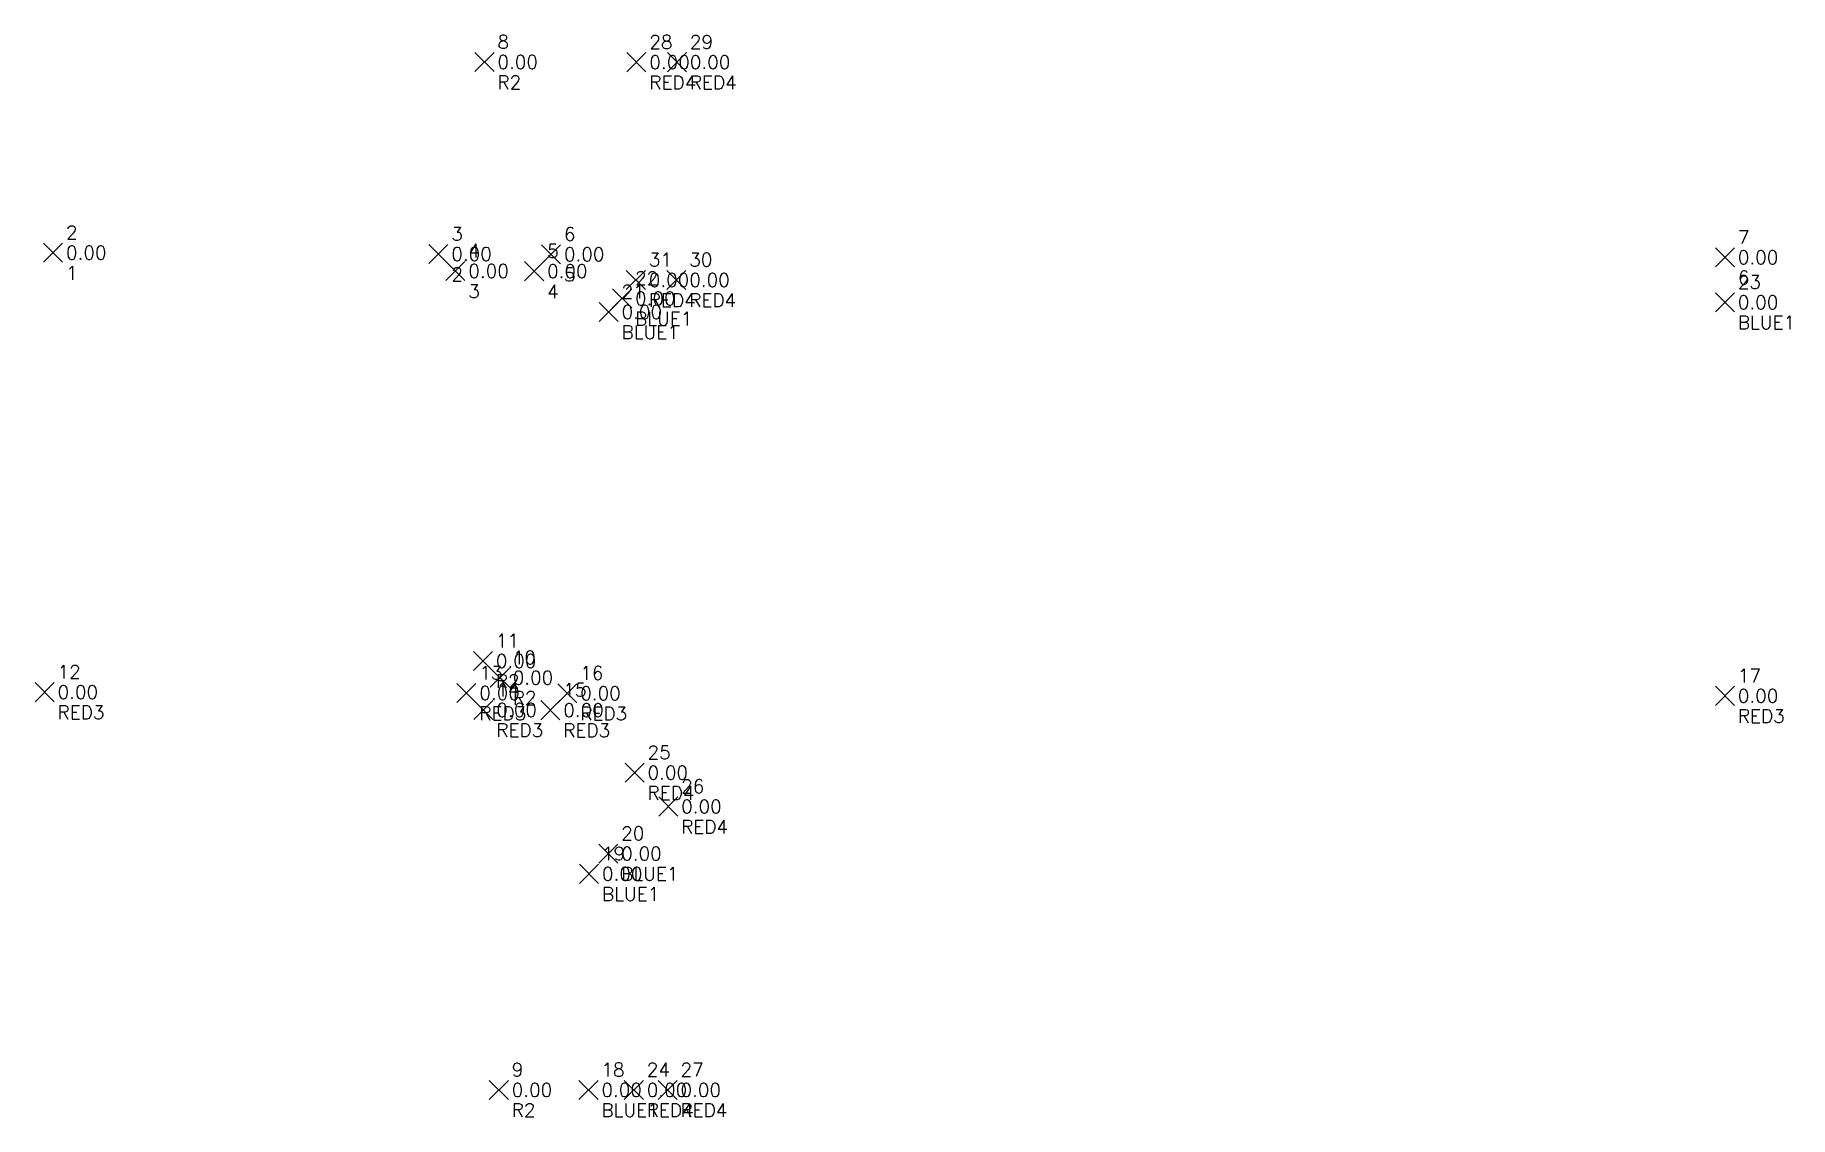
# Model space of a CAD drawing. Header units: feet. Extents: x 99 to 619, y 134 to 455.
import ezdxf

# ---------------------------------------------------------------- set-up
doc = ezdxf.new("R2010")
doc.units = ezdxf.units.FT
doc.header["$MEASUREMENT"] = 0
doc.layers.add('V-NODE', color=1, linetype='Continuous')
doc.layers.add('V-NODE-TEXT', color=11, linetype='Continuous')
doc.styles.get("Standard").update_dxf_attribs({"font": 'simplex.shx'})

# ---------------------------------------------------------------- blocks, each defined once
blk = doc.blocks.new('*U2', base_point=(263.2, 142.3))
at = {"layer": 'V-NODE', "lineweight": -2}
for p, q in [((260.37, 139.47), (266.03, 145.13)), ((260.37, 145.13), (266.03, 139.47))]:
    blk.add_line(p, q, dxfattribs=at)
at = {"layer": 'V-NODE-TEXT', "linetype": 'ByBlock', "char_height": 4}
for s, insert, attachment_point in [('18', (267.03, 146.3), 7), ('0.00', (267.03, 142.3), 4), ('BLUE1', (267.03, 138.3), 1)]:
    blk.add_mtext(s, dxfattribs=dict(at, insert=insert, attachment_point=attachment_point))
blk = doc.blocks.new('*U3', base_point=(263.37, 206.33))
at = {"layer": 'V-NODE', "lineweight": -2}
for p, q in [((260.54, 203.5), (266.2, 209.16)), ((260.54, 209.16), (266.2, 203.5))]:
    blk.add_line(p, q, dxfattribs=at)
at = {"layer": 'V-NODE-TEXT', "linetype": 'ByBlock', "char_height": 4}
for s, insert, attachment_point in [('19', (267.2, 210.33), 7), ('0.00', (267.2, 206.33), 4), ('BLUE1', (267.2, 202.33), 1)]:
    blk.add_mtext(s, dxfattribs=dict(at, insert=insert, attachment_point=attachment_point))
blk = doc.blocks.new('*U4', base_point=(269.07, 212.33))
at = {"layer": 'V-NODE', "lineweight": -2}
for p, q in [((266.24, 209.5), (271.9, 215.16)), ((266.24, 215.16), (271.9, 209.5))]:
    blk.add_line(p, q, dxfattribs=at)
at = {"layer": 'V-NODE-TEXT', "linetype": 'ByBlock', "char_height": 4}
for s, insert, attachment_point in [('20', (272.9, 216.33), 7), ('0.00', (272.9, 212.33), 4), ('BLUE1', (272.9, 208.33), 1)]:
    blk.add_mtext(s, dxfattribs=dict(at, insert=insert, attachment_point=attachment_point))
blk = doc.blocks.new('*U5', base_point=(269.17, 372.83))
at = {"layer": 'V-NODE', "lineweight": -2}
for p, q in [((266.34, 370), (272, 375.66)), ((266.34, 375.66), (272, 370))]:
    blk.add_line(p, q, dxfattribs=at)
at = {"layer": 'V-NODE-TEXT', "linetype": 'ByBlock', "char_height": 4}
for s, insert, attachment_point in [('21', (273, 376.83), 7), ('0.00', (273, 372.83), 4), ('BLUE1', (273, 368.83), 1)]:
    blk.add_mtext(s, dxfattribs=dict(at, insert=insert, attachment_point=attachment_point))
blk = doc.blocks.new('*U6', base_point=(273.17, 376.83))
at = {"layer": 'V-NODE', "lineweight": -2}
for p, q in [((270.34, 374), (276, 379.66)), ((270.34, 379.66), (276, 374))]:
    blk.add_line(p, q, dxfattribs=at)
at = {"layer": 'V-NODE-TEXT', "linetype": 'ByBlock', "char_height": 4}
for s, insert, attachment_point in [('22', (277, 380.83), 7), ('0.00', (277, 376.83), 4), ('BLUE1', (277, 372.83), 1)]:
    blk.add_mtext(s, dxfattribs=dict(at, insert=insert, attachment_point=attachment_point))
blk = doc.blocks.new('*U7', base_point=(599.9, 375.7))
at = {"layer": 'V-NODE', "lineweight": -2}
for p, q in [((597.07, 372.87), (602.73, 378.53)), ((597.07, 378.53), (602.73, 372.87))]:
    blk.add_line(p, q, dxfattribs=at)
at = {"layer": 'V-NODE-TEXT', "linetype": 'ByBlock', "char_height": 4}
for s, insert, attachment_point in [('23', (603.73, 379.7), 7), ('0.00', (603.73, 375.7), 4), ('BLUE1', (603.73, 371.7), 1)]:
    blk.add_mtext(s, dxfattribs=dict(at, insert=insert, attachment_point=attachment_point))
blk = doc.blocks.new('*U8', base_point=(104.57, 390.37))
at = {"layer": 'V-NODE', "lineweight": -2}
for p, q in [((101.74, 387.54), (107.4, 393.2)), ((101.74, 393.2), (107.4, 387.54))]:
    blk.add_line(p, q, dxfattribs=at)
at = {"layer": 'V-NODE-TEXT', "linetype": 'ByBlock', "char_height": 4}
for s, insert, attachment_point in [('2', (108.4, 394.37), 7), ('0.00', (108.4, 390.37), 4), ('1', (108.4, 386.37), 1)]:
    blk.add_mtext(s, dxfattribs=dict(at, insert=insert, attachment_point=attachment_point))
blk = doc.blocks.new('*U9', base_point=(218.73, 389.97))
at = {"layer": 'V-NODE', "lineweight": -2}
for p, q in [((215.9, 387.14), (221.56, 392.8)), ((215.9, 392.8), (221.56, 387.14))]:
    blk.add_line(p, q, dxfattribs=at)
at = {"layer": 'V-NODE-TEXT', "linetype": 'ByBlock', "char_height": 4}
for s, insert, attachment_point in [('3', (222.56, 393.97), 7), ('0.00', (222.56, 389.97), 4), ('2', (222.56, 385.97), 1)]:
    blk.add_mtext(s, dxfattribs=dict(at, insert=insert, attachment_point=attachment_point))
blk = doc.blocks.new('*U10', base_point=(223.77, 384.97))
at = {"layer": 'V-NODE', "lineweight": -2}
for p, q in [((220.94, 382.14), (226.6, 387.8)), ((220.94, 387.8), (226.6, 382.14))]:
    blk.add_line(p, q, dxfattribs=at)
at = {"layer": 'V-NODE-TEXT', "linetype": 'ByBlock', "char_height": 4}
for s, insert, attachment_point in [('4', (227.6, 388.97), 7), ('0.00', (227.6, 384.97), 4), ('3', (227.6, 380.97), 1)]:
    blk.add_mtext(s, dxfattribs=dict(at, insert=insert, attachment_point=attachment_point))
blk = doc.blocks.new('*U11', base_point=(247.1, 384.9))
at = {"layer": 'V-NODE', "lineweight": -2}
for p, q in [((244.27, 382.07), (249.93, 387.73)), ((244.27, 387.73), (249.93, 382.07))]:
    blk.add_line(p, q, dxfattribs=at)
at = {"layer": 'V-NODE-TEXT', "linetype": 'ByBlock', "char_height": 4}
for s, insert, attachment_point in [('5', (250.93, 388.9), 7), ('0.00', (250.93, 384.9), 4), ('4', (250.93, 380.9), 1)]:
    blk.add_mtext(s, dxfattribs=dict(at, insert=insert, attachment_point=attachment_point))
blk = doc.blocks.new('*U12', base_point=(252.1, 389.9))
at = {"layer": 'V-NODE', "lineweight": -2}
for p, q in [((249.27, 387.07), (254.93, 392.73)), ((249.27, 392.73), (254.93, 387.07))]:
    blk.add_line(p, q, dxfattribs=at)
at = {"layer": 'V-NODE-TEXT', "linetype": 'ByBlock', "char_height": 4}
for s, insert, attachment_point in [('6', (255.93, 393.9), 7), ('0.00', (255.93, 389.9), 4), ('5', (255.93, 385.9), 1)]:
    blk.add_mtext(s, dxfattribs=dict(at, insert=insert, attachment_point=attachment_point))
blk = doc.blocks.new('*U13', base_point=(599.9, 389))
at = {"layer": 'V-NODE', "lineweight": -2}
for p, q in [((597.07, 386.17), (602.73, 391.83)), ((597.07, 391.83), (602.73, 386.17))]:
    blk.add_line(p, q, dxfattribs=at)
at = {"layer": 'V-NODE-TEXT', "linetype": 'ByBlock', "char_height": 4}
for s, insert, attachment_point in [('7', (603.73, 393), 7), ('0.00', (603.73, 389), 4), ('6', (603.73, 385), 1)]:
    blk.add_mtext(s, dxfattribs=dict(at, insert=insert, attachment_point=attachment_point))
blk = doc.blocks.new('*U14', base_point=(232.4, 446.87))
at = {"layer": 'V-NODE', "lineweight": -2}
for p, q in [((229.57, 444.04), (235.23, 449.7)), ((229.57, 449.7), (235.23, 444.04))]:
    blk.add_line(p, q, dxfattribs=at)
at = {"layer": 'V-NODE-TEXT', "linetype": 'ByBlock', "char_height": 4}
for s, insert, attachment_point in [('8', (236.23, 450.87), 7), ('0.00', (236.23, 446.87), 4), ('R2', (236.23, 442.87), 1)]:
    blk.add_mtext(s, dxfattribs=dict(at, insert=insert, attachment_point=attachment_point))
blk = doc.blocks.new('*U15', base_point=(236.63, 142.3))
at = {"layer": 'V-NODE', "lineweight": -2}
for p, q in [((233.8, 139.47), (239.46, 145.13)), ((233.8, 145.13), (239.46, 139.47))]:
    blk.add_line(p, q, dxfattribs=at)
at = {"layer": 'V-NODE-TEXT', "linetype": 'ByBlock', "char_height": 4}
for s, insert, attachment_point in [('9', (240.46, 146.3), 7), ('0.00', (240.46, 142.3), 4), ('R2', (240.46, 138.3), 1)]:
    blk.add_mtext(s, dxfattribs=dict(at, insert=insert, attachment_point=attachment_point))
blk = doc.blocks.new('*U16', base_point=(236.93, 264.43))
at = {"layer": 'V-NODE', "lineweight": -2}
for p, q in [((234.1, 261.6), (239.76, 267.26)), ((234.1, 267.26), (239.76, 261.6))]:
    blk.add_line(p, q, dxfattribs=at)
at = {"layer": 'V-NODE-TEXT', "linetype": 'ByBlock', "char_height": 4}
for s, insert, attachment_point in [('10', (240.76, 268.43), 7), ('0.00', (240.76, 264.43), 4), ('R2', (240.76, 260.43), 1)]:
    blk.add_mtext(s, dxfattribs=dict(at, insert=insert, attachment_point=attachment_point))
blk = doc.blocks.new('*U17', base_point=(231.93, 269.4))
at = {"layer": 'V-NODE', "lineweight": -2}
for p, q in [((229.1, 266.57), (234.76, 272.23)), ((229.1, 272.23), (234.76, 266.57))]:
    blk.add_line(p, q, dxfattribs=at)
at = {"layer": 'V-NODE-TEXT', "linetype": 'ByBlock', "char_height": 4}
for s, insert, attachment_point in [('11', (235.76, 273.4), 7), ('0.00', (235.76, 269.4), 4), ('R2', (235.76, 265.4), 1)]:
    blk.add_mtext(s, dxfattribs=dict(at, insert=insert, attachment_point=attachment_point))
blk = doc.blocks.new('*U18', base_point=(102.07, 260.17))
at = {"layer": 'V-NODE', "lineweight": -2}
for p, q in [((99.24, 257.34), (104.9, 263)), ((99.24, 263), (104.9, 257.34))]:
    blk.add_line(p, q, dxfattribs=at)
at = {"layer": 'V-NODE-TEXT', "linetype": 'ByBlock', "char_height": 4}
for s, insert, attachment_point in [('12', (105.9, 264.17), 7), ('0.00', (105.9, 260.17), 4), ('RED3', (105.9, 256.17), 1)]:
    blk.add_mtext(s, dxfattribs=dict(at, insert=insert, attachment_point=attachment_point))
blk = doc.blocks.new('*U19', base_point=(227.03, 259.9))
at = {"layer": 'V-NODE', "lineweight": -2}
for p, q in [((224.2, 257.07), (229.86, 262.73)), ((224.2, 262.73), (229.86, 257.07))]:
    blk.add_line(p, q, dxfattribs=at)
at = {"layer": 'V-NODE-TEXT', "linetype": 'ByBlock', "char_height": 4}
for s, insert, attachment_point in [('13', (230.86, 263.9), 7), ('0.00', (230.86, 259.9), 4), ('RED3', (230.86, 255.9), 1)]:
    blk.add_mtext(s, dxfattribs=dict(at, insert=insert, attachment_point=attachment_point))
blk = doc.blocks.new('*U20', base_point=(232.07, 254.9))
at = {"layer": 'V-NODE', "lineweight": -2}
for p, q in [((229.24, 252.07), (234.9, 257.73)), ((229.24, 257.73), (234.9, 252.07))]:
    blk.add_line(p, q, dxfattribs=at)
at = {"layer": 'V-NODE-TEXT', "linetype": 'ByBlock', "char_height": 4}
for s, insert, attachment_point in [('14', (235.9, 258.9), 7), ('0.00', (235.9, 254.9), 4), ('RED3', (235.9, 250.9), 1)]:
    blk.add_mtext(s, dxfattribs=dict(at, insert=insert, attachment_point=attachment_point))
blk = doc.blocks.new('*U21', base_point=(251.9, 254.83))
at = {"layer": 'V-NODE', "lineweight": -2}
for p, q in [((249.07, 252), (254.73, 257.66)), ((249.07, 257.66), (254.73, 252))]:
    blk.add_line(p, q, dxfattribs=at)
at = {"layer": 'V-NODE-TEXT', "linetype": 'ByBlock', "char_height": 4}
for s, insert, attachment_point in [('15', (255.73, 258.83), 7), ('0.00', (255.73, 254.83), 4), ('RED3', (255.73, 250.83), 1)]:
    blk.add_mtext(s, dxfattribs=dict(at, insert=insert, attachment_point=attachment_point))
blk = doc.blocks.new('*U22', base_point=(256.93, 259.83))
at = {"layer": 'V-NODE', "lineweight": -2}
for p, q in [((254.1, 257), (259.76, 262.66)), ((254.1, 262.66), (259.76, 257))]:
    blk.add_line(p, q, dxfattribs=at)
at = {"layer": 'V-NODE-TEXT', "linetype": 'ByBlock', "char_height": 4}
for s, insert, attachment_point in [('16', (260.76, 263.83), 7), ('0.00', (260.76, 259.83), 4), ('RED3', (260.76, 255.83), 1)]:
    blk.add_mtext(s, dxfattribs=dict(at, insert=insert, attachment_point=attachment_point))
blk = doc.blocks.new('*U23', base_point=(599.9, 259.07))
at = {"layer": 'V-NODE', "lineweight": -2}
for p, q in [((597.07, 256.24), (602.73, 261.9)), ((597.07, 261.9), (602.73, 256.24))]:
    blk.add_line(p, q, dxfattribs=at)
at = {"layer": 'V-NODE-TEXT', "linetype": 'ByBlock', "char_height": 4}
for s, insert, attachment_point in [('17', (603.73, 263.07), 7), ('0.00', (603.73, 259.07), 4), ('RED3', (603.73, 255.07), 1)]:
    blk.add_mtext(s, dxfattribs=dict(at, insert=insert, attachment_point=attachment_point))
blk = doc.blocks.new('*U24', base_point=(276.63, 142.3))
at = {"layer": 'V-NODE', "lineweight": -2}
for p, q in [((273.8, 139.47), (279.46, 145.13)), ((273.8, 145.13), (279.46, 139.47))]:
    blk.add_line(p, q, dxfattribs=at)
at = {"layer": 'V-NODE-TEXT', "linetype": 'ByBlock', "char_height": 4}
for s, insert, attachment_point in [('24', (280.46, 146.3), 7), ('0.00', (280.46, 142.3), 4), ('RED4', (280.46, 138.3), 1)]:
    blk.add_mtext(s, dxfattribs=dict(at, insert=insert, attachment_point=attachment_point))
blk = doc.blocks.new('*U25', base_point=(276.87, 236.3))
at = {"layer": 'V-NODE', "lineweight": -2}
for p, q in [((274.04, 233.47), (279.7, 239.13)), ((274.04, 239.13), (279.7, 233.47))]:
    blk.add_line(p, q, dxfattribs=at)
at = {"layer": 'V-NODE-TEXT', "linetype": 'ByBlock', "char_height": 4}
for s, insert, attachment_point in [('25', (280.7, 240.3), 7), ('0.00', (280.7, 236.3), 4), ('RED4', (280.7, 232.3), 1)]:
    blk.add_mtext(s, dxfattribs=dict(at, insert=insert, attachment_point=attachment_point))
blk = doc.blocks.new('*U26', base_point=(286.83, 226.27))
at = {"layer": 'V-NODE', "lineweight": -2}
for p, q in [((284, 223.44), (289.66, 229.1)), ((284, 229.1), (289.66, 223.44))]:
    blk.add_line(p, q, dxfattribs=at)
at = {"layer": 'V-NODE-TEXT', "linetype": 'ByBlock', "char_height": 4}
for s, insert, attachment_point in [('26', (290.66, 230.27), 7), ('0.00', (290.66, 226.27), 4), ('RED4', (290.66, 222.27), 1)]:
    blk.add_mtext(s, dxfattribs=dict(at, insert=insert, attachment_point=attachment_point))
blk = doc.blocks.new('*U27', base_point=(286.63, 142.3))
at = {"layer": 'V-NODE', "lineweight": -2}
for p, q in [((283.8, 139.47), (289.46, 145.13)), ((283.8, 145.13), (289.46, 139.47))]:
    blk.add_line(p, q, dxfattribs=at)
at = {"layer": 'V-NODE-TEXT', "linetype": 'ByBlock', "char_height": 4}
for s, insert, attachment_point in [('27', (290.46, 146.3), 7), ('0.00', (290.46, 142.3), 4), ('RED4', (290.46, 138.3), 1)]:
    blk.add_mtext(s, dxfattribs=dict(at, insert=insert, attachment_point=attachment_point))
blk = doc.blocks.new('*U28', base_point=(277.4, 446.83))
at = {"layer": 'V-NODE', "lineweight": -2}
for p, q in [((274.57, 444), (280.23, 449.66)), ((274.57, 449.66), (280.23, 444))]:
    blk.add_line(p, q, dxfattribs=at)
at = {"layer": 'V-NODE-TEXT', "linetype": 'ByBlock', "char_height": 4}
for s, insert, attachment_point in [('28', (281.23, 450.83), 7), ('0.00', (281.23, 446.83), 4), ('RED4', (281.23, 442.83), 1)]:
    blk.add_mtext(s, dxfattribs=dict(at, insert=insert, attachment_point=attachment_point))
blk = doc.blocks.new('*U29', base_point=(289.4, 446.83))
at = {"layer": 'V-NODE', "lineweight": -2}
for p, q in [((286.57, 444), (292.23, 449.66)), ((286.57, 449.66), (292.23, 444))]:
    blk.add_line(p, q, dxfattribs=at)
at = {"layer": 'V-NODE-TEXT', "linetype": 'ByBlock', "char_height": 4}
for s, insert, attachment_point in [('29', (293.23, 450.83), 7), ('0.00', (293.23, 446.83), 4), ('RED4', (293.23, 442.83), 1)]:
    blk.add_mtext(s, dxfattribs=dict(at, insert=insert, attachment_point=attachment_point))
blk = doc.blocks.new('*U30', base_point=(289.23, 382.31))
at = {"layer": 'V-NODE', "lineweight": -2}
for p, q in [((286.4, 379.48), (292.06, 385.14)), ((286.4, 385.14), (292.06, 379.48))]:
    blk.add_line(p, q, dxfattribs=at)
at = {"layer": 'V-NODE-TEXT', "linetype": 'ByBlock', "char_height": 4}
for s, insert, attachment_point in [('30', (293.06, 386.31), 7), ('0.00', (293.06, 382.31), 4), ('RED4', (293.06, 378.31), 1)]:
    blk.add_mtext(s, dxfattribs=dict(at, insert=insert, attachment_point=attachment_point))
blk = doc.blocks.new('*U31', base_point=(277.24, 382.3))
at = {"layer": 'V-NODE', "lineweight": -2}
for p, q in [((274.41, 379.47), (280.07, 385.13)), ((274.41, 385.13), (280.07, 379.47))]:
    blk.add_line(p, q, dxfattribs=at)
at = {"layer": 'V-NODE-TEXT', "linetype": 'ByBlock', "char_height": 4}
for s, insert, attachment_point in [('31', (281.07, 386.3), 7), ('0.00', (281.07, 382.3), 4), ('RED4', (281.07, 378.3), 1)]:
    blk.add_mtext(s, dxfattribs=dict(at, insert=insert, attachment_point=attachment_point))
blk = doc.blocks.new('1')
at = {"layer": 'V-NODE'}
for name, p in [('*U14', (232.4, 446.87)), ('*U28', (277.4, 446.83)), ('*U29', (289.4, 446.83)), ('*U8', (104.57, 390.37)), ('*U9', (218.73, 389.97)), ('*U12', (252.1, 389.9)), ('*U13', (599.9, 389)), ('*U10', (223.77, 384.97)), ('*U11', (247.1, 384.9)), ('*U31', (277.24, 382.3)), ('*U30', (289.23, 382.31)), ('*U6', (273.17, 376.83)), ('*U5', (269.17, 372.83)), ('*U7', (599.9, 375.7)), ('*U17', (231.93, 269.4)), ('*U16', (236.93, 264.43)), ('*U18', (102.07, 260.17)), ('*U19', (227.03, 259.9)), ('*U22', (256.93, 259.83)), ('*U23', (599.9, 259.07)), ('*U20', (232.07, 254.9)), ('*U21', (251.9, 254.83)), ('*U25', (276.87, 236.3)), ('*U26', (286.83, 226.27)), ('*U4', (269.07, 212.33)), ('*U3', (263.37, 206.33)), ('*U15', (236.63, 142.3)), ('*U2', (263.2, 142.3)), ('*U24', (276.63, 142.3)), ('*U27', (286.63, 142.3))]:
    blk.add_blockref(name, p, dxfattribs=at)

msp = doc.modelspace()

# ---------------------------------------------------------------- block references
msp.add_blockref('1', (0, 0))

doc.saveas('drawing.dxf')
